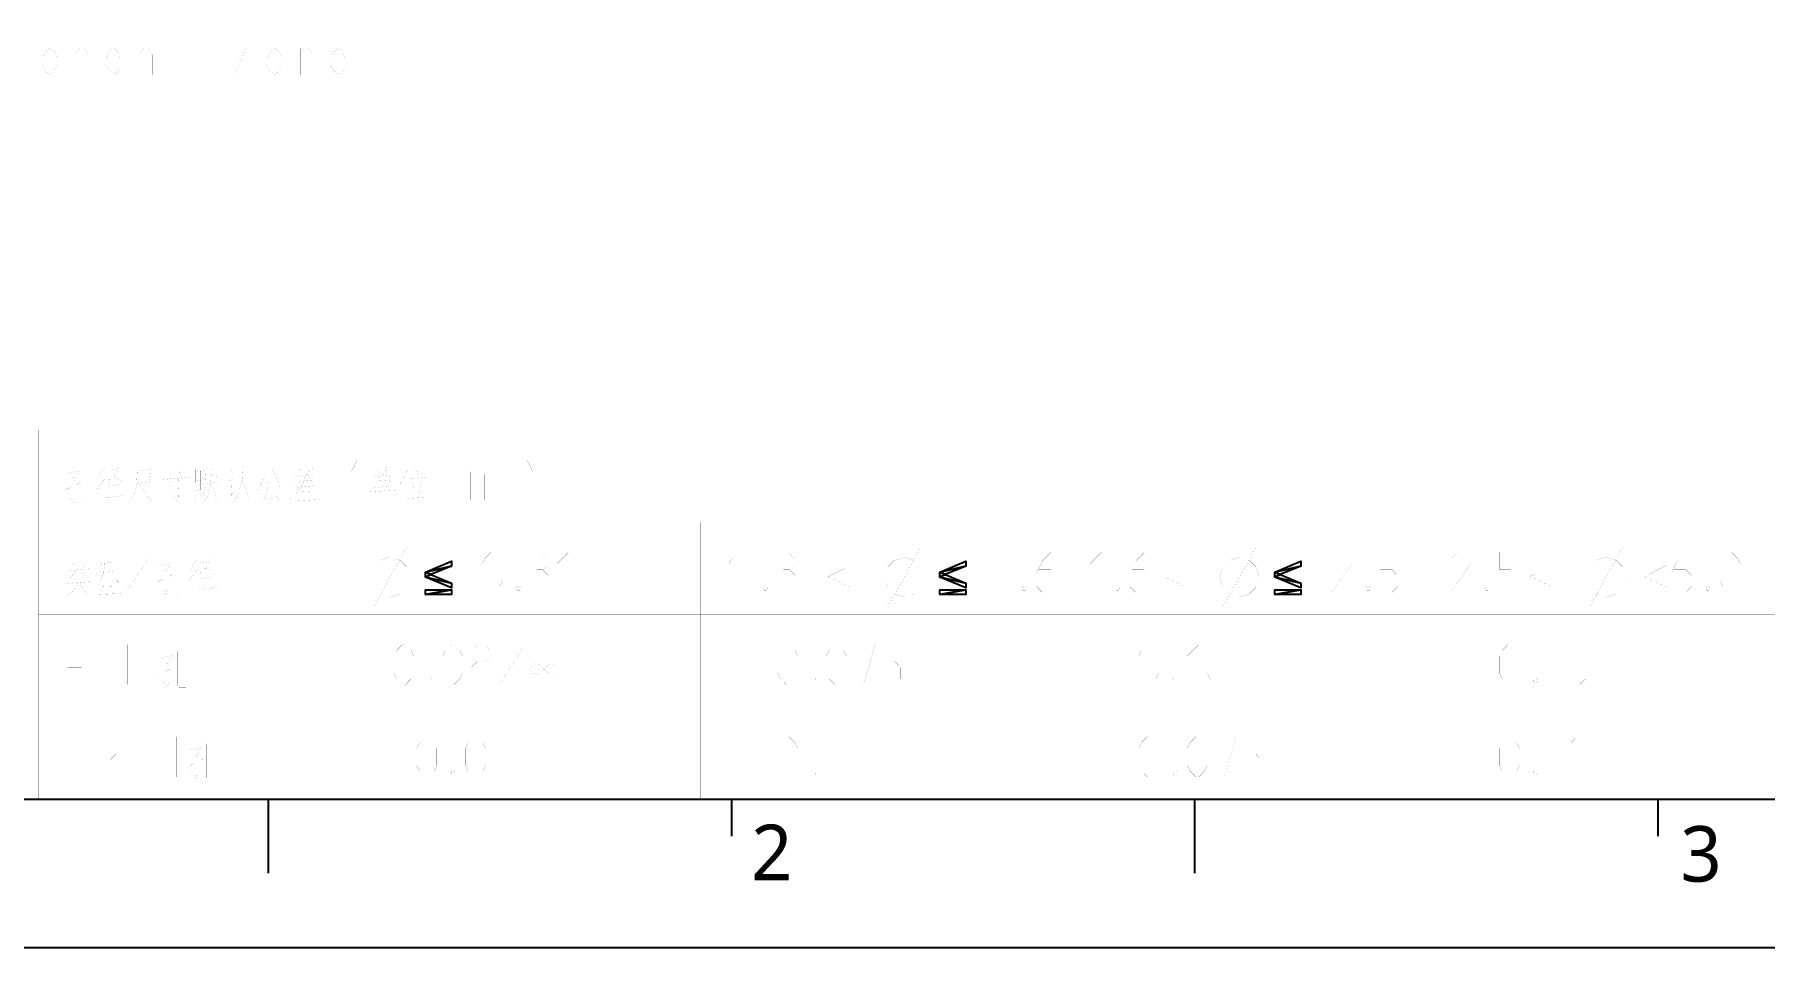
# Model space of a CAD drawing. Header units: millimetres. Extents: x 0 to 379, y 0 to 268.
# Drawn here: x 45.2 to 131.4, y 0 to 45.5 of the extents above; entities that cross this region are included whole.
import ezdxf

# ---------------------------------------------------------------- set-up
doc = ezdxf.new("R2010")
doc.units = ezdxf.units.MM
doc.header["$LTSCALE"] = 7.7
doc.layers.get('0').update_dxf_attribs({"linetype": 'CONTINUOUS'})
doc.layers.add('DIM', color=100, linetype='CONTINUOUS', lineweight=15)
doc.styles.get("Standard").update_dxf_attribs({"font": 'simplex.shx'})

msp = doc.modelspace()

# ---------------------------------------------------------------- linework, layer by layer
for p, q in [((10.627, 7.392), (367.291, 7.392)), ((56.827, 7.392), (56.827, 3.696)), ((79.927, 7.392), (79.927, 5.544)), ((103.027, 7.392), (103.027, 3.696)), ((126.127, 7.392), (126.127, 5.544)), ((0, 0), (378.936, 0))]:
    msp.add_line(p, q)
at = {"const_width": 0.003}
for points in [[(52.333, 43.523), (52.333, 45.523)], [(47.233, 44.523), (47.433, 44.857), (47.633, 44.857), (47.833, 44.523), (47.833, 43.523)], [(47.233, 43.523), (47.233, 44.857)], [(49.433, 43.857), (49.333, 43.69), (49.133, 43.523), (48.933, 43.69), (48.733, 44.023), (48.733, 44.357), (48.933, 44.69), (49.133, 44.857), (49.333, 44.69), (49.433, 44.357)], [(49.433, 44.357), (48.733, 44.357)], [(50.433, 44.523), (50.633, 44.857), (50.833, 44.857), (51.033, 44.523), (51.033, 43.523)], [(50.433, 43.523), (50.433, 44.857)], [(52.033, 44.69), (52.633, 44.69)], [(55.733, 44.857), (55.133, 43.523)], [(55.133, 44.857), (55.733, 44.857)], [(58.433, 44.523), (58.633, 44.857), (58.833, 44.857), (59.033, 44.523), (59.033, 43.523)], [(58.433, 43.523), (58.433, 44.857)], [(60.633, 43.857), (60.533, 43.69), (60.333, 43.523), (60.133, 43.69), (59.933, 44.023), (59.933, 44.357), (60.133, 44.69), (60.333, 44.857), (60.533, 44.69), (60.633, 44.357)], [(60.633, 44.357), (59.933, 44.357)], [(55.133, 43.523), (55.733, 43.523)], [(45.365, 25.804), (132.365, 25.804)], [(45.365, 25.804), (45.365, 7.404)], [(61.251, 22.161), (60.965, 22.732), (60.965, 23.732), (61.251, 24.304)], [(69.737, 22.161), (70.023, 22.732), (70.023, 23.732), (69.737, 24.304)], [(46.756, 23.646), (47.365, 23.743)], [(47.061, 23.453), (47.175, 23.259), (47.175, 22.42), (47.137, 22.162)], [(47.404, 23.807), (47.137, 23.356)], [(47.632, 23.969), (47.632, 22.259), (47.708, 22.162), (48.051, 22.162), (48.051, 22.711)], [(48.28, 23.324), (48.661, 23.936)], [(48.584, 23.227), (48.737, 23.517)], [(49.384, 23.936), (49.118, 23.517), (48.737, 23.162)], [(48.851, 23.775), (49.308, 23.872)], [(49.537, 23.195), (49.118, 23.517)], [(50.299, 23.936), (50.261, 23.162), (50.184, 22.678), (49.88, 22.162)], [(50.984, 23.84), (50.299, 23.775)], [(50.908, 23.227), (50.984, 23.936)], [(51.48, 23.324), (52.851, 23.453)], [(52.394, 24.001), (52.318, 22.195)], [(53.194, 23.84), (53.194, 23.195)], [(53.232, 23.711), (53.689, 23.807)], [(53.232, 23.259), (53.689, 23.356)], [(53.308, 23.549), (53.346, 23.42)], [(53.461, 23.775), (53.461, 22.807)], [(53.575, 23.614), (53.537, 23.42)], [(53.994, 23.872), (53.956, 23.195), (53.842, 22.582), (53.575, 22.162)], [(53.727, 23.84), (53.689, 23.291)], [(54.108, 23.646), (54.261, 23.485)], [(54.718, 23.259), (55.023, 23.324)], [(54.908, 23.904), (55.099, 23.582)], [(55.023, 23.356), (54.984, 22.42)], [(55.518, 23.324), (55.327, 22.582), (55.061, 22.195)], [(55.556, 23.969), (55.518, 23.324), (55.899, 22.324), (56.051, 22.324)], [(56.699, 23.646), (56.47, 23.13), (56.28, 22.775)], [(57.004, 23.872), (57.461, 22.872), (57.651, 22.872)], [(59.061, 23.936), (58.718, 23.549), (58.565, 23.162), (58.223, 22.646), (57.918, 22.356)], [(58.184, 23.485), (59.137, 23.582)], [(58.375, 23.904), (58.527, 23.582)], [(62.137, 23.582), (62.137, 22.872)], [(62.861, 23.549), (62.137, 23.485)], [(62.213, 23.969), (62.365, 23.614)], [(62.518, 22.162), (62.518, 23.517)], [(62.746, 23.969), (62.556, 23.549)], [(62.899, 23.582), (62.823, 23.001)], [(63.851, 23.969), (63.356, 23.033)], [(63.661, 23.582), (63.661, 22.162)], [(63.851, 23.356), (64.651, 23.453)], [(64.156, 23.936), (64.308, 23.582)], [(66.308, 22.304), (66.308, 23.732), (67.451, 23.732), (67.594, 23.589), (67.594, 22.304)], [(66.927, 23.732), (66.927, 22.304)], [(68.023, 22.304), (68.023, 23.732), (69.165, 23.732), (69.308, 23.589), (69.308, 22.304)], [(68.642, 23.732), (68.642, 22.304)], [(46.68, 22.807), (47.48, 23.195)], [(47.137, 22.162), (46.908, 22.453)], [(48.28, 22.872), (48.584, 23.227)], [(48.584, 23.227), (48.584, 22.227)], [(49.651, 22.549), (48.737, 22.42)], [(48.851, 23.001), (49.461, 23.098)], [(49.118, 22.485), (49.118, 23.033)], [(50.261, 23.162), (50.984, 23.227)], [(50.375, 23.162), (50.984, 22.227), (51.213, 22.227)], [(52.013, 22.807), (51.861, 23.195)], [(52.318, 22.195), (52.089, 22.485)], [(53.727, 22.936), (53.118, 22.743)], [(53.194, 22.614), (53.118, 22.195)], [(53.689, 23.162), (53.194, 23.033)], [(53.308, 22.646), (53.308, 22.324)], [(53.461, 22.711), (53.499, 22.388)], [(53.651, 22.453), (53.575, 22.775)], [(53.765, 23.13), (54.299, 23.227)], [(53.994, 23.162), (54.261, 22.227), (54.413, 22.227)], [(54.908, 22.356), (55.175, 22.743)], [(56.508, 22.324), (57.27, 22.485)], [(56.889, 23.195), (56.623, 22.356)], [(57.042, 22.807), (57.384, 22.291)], [(58.07, 22.936), (59.213, 23.033)], [(59.023, 23.291), (58.261, 23.227)], [(58.375, 22.711), (58.946, 22.743)], [(58.642, 22.711), (58.642, 22.259)], [(61.794, 22.711), (63.165, 22.807)], [(62.137, 22.936), (62.899, 23.001)], [(62.251, 23.259), (62.746, 23.291)], [(63.775, 22.388), (64.765, 22.453)], [(64.004, 23.195), (64.156, 22.711)], [(64.461, 23.259), (64.308, 22.42)], [(58.146, 22.259), (59.175, 22.324)], [(45.365, 21.204), (132.365, 21.204)], [(60.365, 21.204), (60.365, 7.404)], [(78.365, 21.204), (78.365, 7.404)], [(96.365, 21.204), (96.365, 7.404)], [(114.365, 21.204), (114.365, 7.404)], [(62.065, 16.966), (63.732, 19.966)], [(87.713, 16.966), (89.38, 19.966)], [(104.427, 16.966), (106.094, 19.966)], [(122.713, 16.966), (124.38, 19.966)], [(47.061, 19.207), (47.251, 18.982)], [(47.404, 19.369), (47.404, 18.498)], [(47.708, 19.272), (47.594, 18.885)], [(48.661, 19.143), (48.623, 18.724), (48.47, 18.272), (48.318, 18.046)], [(48.47, 19.143), (49.042, 19.207)], [(48.851, 19.175), (48.851, 18.207)], [(49.232, 19.143), (49.232, 18.433)], [(49.499, 19.336), (49.499, 18.078)], [(50.908, 19.513), (49.765, 17.751)], [(51.337, 19.046), (51.946, 19.143)], [(51.984, 19.207), (51.718, 18.756)], [(52.213, 19.369), (52.213, 17.659), (52.289, 17.562), (52.632, 17.562), (52.632, 18.111)], [(52.861, 18.724), (53.242, 19.336)], [(53.965, 19.336), (53.699, 18.917), (53.318, 18.562)], [(53.432, 19.175), (53.889, 19.272)], [(70.503, 18.846), (70.741, 18.989), (70.741, 19.418), (70.503, 19.704), (69.932, 19.704)], [(71.217, 19.132), (71.789, 19.704)], [(71.789, 19.704), (71.789, 17.704)], [(82.804, 18.846), (83.042, 18.989), (83.042, 19.418), (82.804, 19.704), (82.232, 19.704)], [(83.518, 19.132), (84.089, 19.704)], [(84.089, 19.704), (84.089, 17.704)], [(85.851, 19.046), (84.746, 18.498)], [(93.151, 19.132), (93.722, 19.704)], [(93.722, 19.704), (93.722, 17.704)], [(95.865, 19.704), (95.437, 19.275), (95.151, 18.704), (95.151, 17.989), (95.437, 17.704), (95.865, 17.704), (96.151, 17.989), (96.151, 18.561), (95.865, 18.846), (95.246, 18.846)], [(97.804, 19.132), (98.375, 19.704)], [(98.375, 19.704), (98.375, 17.704)], [(100.518, 19.704), (100.089, 19.275), (99.804, 18.704), (99.804, 17.989), (100.089, 17.704), (100.518, 17.704), (100.804, 17.989), (100.804, 18.561), (100.518, 18.846), (99.899, 18.846)], [(102.565, 19.046), (101.461, 18.498)], [(109.865, 17.704), (110.865, 19.132), (110.865, 19.418), (110.579, 19.704), (110.151, 19.704), (109.865, 19.275)], [(112.294, 17.704), (112.865, 17.704), (113.151, 17.989), (113.151, 18.561), (112.865, 18.846), (112.294, 18.846), (112.294, 19.704), (113.151, 19.704)], [(115.804, 17.704), (116.804, 19.132), (116.804, 19.418), (116.518, 19.704), (116.089, 19.704), (115.804, 19.275)], [(118.232, 17.704), (118.804, 17.704), (119.089, 17.989), (119.089, 18.561), (118.804, 18.846), (118.232, 18.846), (118.232, 19.704), (119.089, 19.704)], [(120.851, 19.046), (119.746, 18.498)], [(126.546, 19.046), (125.442, 18.498)], [(127.527, 19.704), (127.099, 19.275), (126.813, 18.704), (126.813, 17.989), (127.099, 17.704), (127.527, 17.704), (127.813, 17.989), (127.813, 18.561), (127.527, 18.846), (126.908, 18.846)], [(47.975, 18.24), (46.756, 18.143)], [(47.289, 18.82), (46.832, 18.304)], [(46.87, 18.788), (47.899, 18.885)], [(47.404, 18.369), (47.251, 17.982), (47.023, 17.724)], [(47.365, 18.175), (47.784, 17.595), (48.051, 17.595)], [(47.518, 18.724), (47.861, 18.433)], [(48.28, 18.659), (49.118, 18.756)], [(48.965, 18.369), (48.965, 17.659)], [(49.499, 18.078), (49.232, 18.336)], [(51.261, 18.207), (52.061, 18.595)], [(51.642, 18.853), (51.756, 18.659), (51.756, 17.82), (51.718, 17.562)], [(52.861, 18.272), (53.165, 18.627)], [(53.165, 18.627), (53.318, 18.917)], [(53.165, 18.627), (53.165, 17.627)], [(53.432, 18.401), (54.042, 18.498)], [(54.118, 18.595), (53.699, 18.917)], [(53.699, 17.885), (53.699, 18.433)], [(69.932, 17.704), (70.646, 17.704), (70.789, 17.846), (70.789, 18.561), (70.503, 18.846), (70.217, 18.846)], [(82.232, 17.704), (82.946, 17.704), (83.089, 17.846), (83.089, 18.561), (82.804, 18.846), (82.518, 18.846)], [(84.746, 18.498), (85.851, 17.982)], [(101.461, 18.498), (102.565, 17.982)], [(119.746, 18.498), (120.851, 17.982)], [(125.442, 18.498), (126.546, 17.982)], [(47.023, 17.724), (46.756, 17.562)], [(48.318, 17.595), (49.613, 17.659)], [(48.584, 17.982), (49.308, 18.014)], [(51.718, 17.562), (51.489, 17.853)], [(54.232, 17.949), (53.318, 17.82)], [(110.865, 17.704), (109.865, 17.704)], [(116.804, 17.704), (115.804, 17.704)], [(45.365, 16.604), (132.365, 16.604)], [(46.804, 13.104), (46.804, 15.104), (47.518, 15.104), (47.804, 14.818), (47.804, 14.246), (47.518, 13.961), (46.804, 13.961)], [(48.232, 15.104), (49.375, 15.104)], [(48.804, 13.104), (48.804, 15.104)], [(49.804, 13.104), (49.804, 15.104)], [(50.804, 15.104), (50.804, 13.104)], [(52.299, 14.769), (52.299, 13.059), (52.375, 12.962), (52.718, 12.962), (52.718, 13.511)], [(67.232, 14.246), (67.042, 14.389), (67.042, 14.818), (67.232, 15.104), (67.661, 15.104), (67.851, 14.818), (67.851, 14.389), (67.661, 14.246), (67.946, 13.961), (67.946, 13.389), (67.661, 13.104), (67.232, 13.104), (66.946, 13.389)], [(69.518, 14.913), (68.375, 13.151)], [(80.899, 14.866), (80.899, 12.866)], [(86.089, 14.675), (86.089, 15.104), (87.089, 15.104)], [(87.089, 15.104), (86.518, 13.104)], [(87.518, 13.104), (88.089, 13.104), (88.375, 13.389), (88.375, 13.961), (88.089, 14.246), (87.518, 14.246), (87.518, 15.104), (88.375, 15.104)], [(98.899, 14.866), (98.899, 12.866)], [(102.661, 14.532), (103.232, 15.104)], [(103.232, 15.104), (103.232, 13.104)], [(116.899, 14.866), (116.899, 12.866)], [(120.661, 14.532), (121.232, 15.104)], [(121.232, 15.104), (121.232, 13.104)], [(121.661, 13.104), (122.232, 13.104), (122.518, 13.389), (122.518, 13.961), (122.232, 14.246), (121.661, 14.246), (121.661, 15.104), (122.518, 15.104)], [(49.804, 14.246), (50.804, 14.246)], [(51.346, 13.607), (52.146, 13.995)], [(51.423, 14.446), (52.032, 14.543)], [(51.727, 14.253), (51.842, 14.059), (51.842, 13.22), (51.804, 12.962)], [(52.07, 14.607), (51.804, 14.156)], [(61.804, 13.818), (62.661, 13.818)], [(62.232, 13.389), (62.232, 14.246)], [(66.946, 13.389), (66.946, 13.961), (67.232, 14.246), (67.661, 14.246)], [(69.908, 13.93), (69.946, 13.995)], [(69.908, 13.833), (69.908, 13.93)], [(69.908, 13.833), (69.946, 13.769), (70.023, 13.672), (70.099, 13.64)], [(69.946, 13.995), (70.023, 14.091)], [(70.023, 14.091), (70.099, 14.124)], [(70.099, 14.124), (70.213, 14.156), (70.327, 14.124)], [(70.327, 14.124), (70.442, 14.059)], [(70.442, 14.059), (70.708, 13.736)], [(70.442, 13.704), (70.708, 14.027)], [(70.708, 14.027), (70.823, 14.091)], [(70.823, 14.091), (70.937, 14.124)], [(70.937, 14.124), (71.051, 14.091)], [(71.051, 14.091), (71.127, 14.059)], [(79.899, 13.866), (81.899, 13.866)], [(97.899, 13.866), (99.899, 13.866)], [(115.899, 13.866), (117.899, 13.866)], [(51.804, 12.962), (51.575, 13.253)], [(70.099, 13.64), (70.213, 13.607), (70.327, 13.64), (70.442, 13.704)], [(70.708, 13.736), (70.823, 13.672), (70.937, 13.672), (71.051, 13.672), (71.127, 13.736)], [(79.899, 12.866), (81.899, 12.866)], [(97.899, 12.866), (99.899, 12.866)], [(115.899, 12.866), (117.899, 12.866)], [(45.365, 12.004), (132.365, 12.004)], [(46.804, 10.504), (47.804, 8.504)], [(46.804, 8.504), (46.804, 10.504)], [(47.804, 8.504), (47.804, 10.504)], [(48.232, 8.504), (48.232, 10.504), (48.946, 10.504), (49.232, 10.218), (49.232, 9.646), (48.946, 9.361), (48.232, 9.361)], [(49.661, 10.504), (50.804, 10.504)], [(50.232, 8.504), (50.232, 10.504)], [(51.232, 8.504), (51.232, 10.504)], [(52.232, 10.504), (52.232, 8.504)], [(68.089, 8.504), (68.661, 8.504), (68.946, 8.789), (68.946, 9.361), (68.661, 9.646), (68.089, 9.646), (68.089, 10.504), (68.946, 10.504)], [(86.089, 8.504), (86.661, 8.504), (86.946, 8.789), (86.946, 9.361), (86.661, 9.646), (86.089, 9.646), (86.089, 10.504), (86.946, 10.504)], [(104.089, 10.075), (104.089, 10.504), (105.089, 10.504)], [(105.089, 10.504), (104.518, 8.504)], [(105.518, 8.504), (106.089, 8.504), (106.375, 8.789), (106.375, 9.361), (106.089, 9.646), (105.518, 9.646), (105.518, 10.504), (106.375, 10.504)], [(120.661, 9.932), (121.232, 10.504)], [(121.232, 10.504), (121.232, 8.504)], [(51.232, 9.646), (52.232, 9.646)], [(52.851, 9.846), (53.461, 9.943)], [(53.156, 9.653), (53.27, 9.459), (53.27, 8.62), (53.232, 8.362)], [(53.499, 10.007), (53.232, 9.556)], [(53.727, 10.169), (53.727, 8.459), (53.804, 8.362), (54.146, 8.362), (54.146, 8.911)], [(62.899, 10.266), (62.899, 8.266)], [(80.899, 10.266), (80.899, 8.266)], [(98.899, 10.266), (98.899, 8.266)], [(116.899, 10.266), (116.899, 8.266)], [(52.775, 9.007), (53.575, 9.395)], [(53.232, 8.362), (53.004, 8.653)], [(61.899, 9.266), (63.899, 9.266)], [(79.899, 9.266), (81.899, 9.266)], [(97.899, 9.266), (99.899, 9.266)], [(115.899, 9.266), (117.899, 9.266)], [(61.899, 8.266), (63.899, 8.266)], [(79.899, 8.266), (81.899, 8.266)], [(97.899, 8.266), (99.899, 8.266)], [(115.899, 8.266), (117.899, 8.266)], [(45.365, 7.404), (132.365, 7.404)]]:
    msp.add_lwpolyline(points, dxfattribs=at)
for points in [[(46.333, 44.023), (46.133, 43.69), (45.933, 43.523), (45.733, 43.69), (45.533, 44.023), (45.533, 44.357), (45.733, 44.69), (45.933, 44.857), (46.133, 44.69), (46.333, 44.357)], [(57.533, 44.023), (57.333, 43.69), (57.133, 43.523), (56.933, 43.69), (56.733, 44.023), (56.733, 44.357), (56.933, 44.69), (57.133, 44.857), (57.333, 44.69), (57.533, 44.357)], [(61.899, 18.466), (62.065, 18.966), (62.399, 19.299), (62.899, 19.466), (63.399, 19.299), (63.732, 18.966), (63.899, 18.466), (63.732, 17.966), (63.399, 17.632), (62.899, 17.466), (62.399, 17.632), (62.065, 17.966)], [(67.503, 18.275), (67.503, 19.132), (67.646, 19.418), (67.932, 19.704), (68.075, 19.704), (68.36, 19.418), (68.503, 19.132), (68.503, 18.275), (68.36, 17.989), (68.075, 17.704), (67.932, 17.704), (67.646, 17.989)], [(79.804, 18.275), (79.804, 19.132), (79.946, 19.418), (80.232, 19.704), (80.375, 19.704), (80.661, 19.418), (80.804, 19.132), (80.804, 18.275), (80.661, 17.989), (80.375, 17.704), (80.232, 17.704), (79.946, 17.989)], [(87.546, 18.466), (87.713, 18.966), (88.046, 19.299), (88.546, 19.466), (89.046, 19.299), (89.38, 18.966), (89.546, 18.466), (89.38, 17.966), (89.046, 17.632), (88.546, 17.466), (88.046, 17.632), (87.713, 17.966)], [(104.261, 18.466), (104.427, 18.966), (104.761, 19.299), (105.261, 19.466), (105.761, 19.299), (106.094, 18.966), (106.261, 18.466), (106.094, 17.966), (105.761, 17.632), (105.261, 17.466), (104.761, 17.632), (104.427, 17.966)], [(122.546, 18.466), (122.713, 18.966), (123.046, 19.299), (123.546, 19.466), (124.046, 19.299), (124.38, 18.966), (124.546, 18.466), (124.38, 17.966), (124.046, 17.632), (123.546, 17.466), (123.046, 17.632), (122.713, 17.966)], [(129.242, 18.275), (129.242, 19.132), (129.384, 19.418), (129.67, 19.704), (129.813, 19.704), (130.099, 19.418), (130.242, 19.132), (130.242, 18.275), (130.099, 17.989), (129.813, 17.704), (129.67, 17.704), (129.384, 17.989)], [(69.36, 18.037), (69.408, 17.942), (69.408, 17.894), (69.36, 17.799), (69.265, 17.799), (69.217, 17.894), (69.217, 17.942), (69.265, 18.037)], [(81.661, 18.037), (81.708, 17.942), (81.708, 17.894), (81.661, 17.799), (81.565, 17.799), (81.518, 17.894), (81.518, 17.942), (81.565, 18.037)], [(94.579, 18.037), (94.627, 17.942), (94.627, 17.894), (94.579, 17.799), (94.484, 17.799), (94.437, 17.894), (94.437, 17.942), (94.484, 18.037)], [(99.232, 18.037), (99.28, 17.942), (99.28, 17.894), (99.232, 17.799), (99.137, 17.799), (99.089, 17.894), (99.089, 17.942), (99.137, 18.037)], [(111.722, 18.037), (111.77, 17.942), (111.77, 17.894), (111.722, 17.799), (111.627, 17.799), (111.579, 17.894), (111.579, 17.942), (111.627, 18.037)], [(117.661, 18.037), (117.708, 17.942), (117.708, 17.894), (117.661, 17.799), (117.565, 17.799), (117.518, 17.894), (117.518, 17.942), (117.565, 18.037)], [(128.67, 18.037), (128.718, 17.942), (128.718, 17.894), (128.67, 17.799), (128.575, 17.799), (128.527, 17.894), (128.527, 17.942), (128.575, 18.037)], [(63.089, 13.675), (63.089, 14.532), (63.232, 14.818), (63.518, 15.104), (63.661, 15.104), (63.946, 14.818), (64.089, 14.532), (64.089, 13.675), (63.946, 13.389), (63.661, 13.104), (63.518, 13.104), (63.232, 13.389)], [(65.518, 13.675), (65.518, 14.532), (65.661, 14.818), (65.946, 15.104), (66.089, 15.104), (66.375, 14.818), (66.518, 14.532), (66.518, 13.675), (66.375, 13.389), (66.089, 13.104), (65.946, 13.104), (65.661, 13.389)], [(82.232, 13.675), (82.232, 14.532), (82.375, 14.818), (82.661, 15.104), (82.804, 15.104), (83.089, 14.818), (83.232, 14.532), (83.232, 13.675), (83.089, 13.389), (82.804, 13.104), (82.661, 13.104), (82.375, 13.389)], [(84.661, 13.675), (84.661, 14.532), (84.804, 14.818), (85.089, 15.104), (85.232, 15.104), (85.518, 14.818), (85.661, 14.532), (85.661, 13.675), (85.518, 13.389), (85.232, 13.104), (85.089, 13.104), (84.804, 13.389)], [(100.232, 13.675), (100.232, 14.532), (100.375, 14.818), (100.661, 15.104), (100.804, 15.104), (101.089, 14.818), (101.232, 14.532), (101.232, 13.675), (101.089, 13.389), (100.804, 13.104), (100.661, 13.104), (100.375, 13.389)], [(103.661, 13.675), (103.661, 14.532), (103.804, 14.818), (104.089, 15.104), (104.232, 15.104), (104.518, 14.818), (104.661, 14.532), (104.661, 13.675), (104.518, 13.389), (104.232, 13.104), (104.089, 13.104), (103.804, 13.389)], [(118.232, 13.675), (118.232, 14.532), (118.375, 14.818), (118.661, 15.104), (118.804, 15.104), (119.089, 14.818), (119.232, 14.532), (119.232, 13.675), (119.089, 13.389), (118.804, 13.104), (118.661, 13.104), (118.375, 13.389)], [(64.946, 13.437), (64.994, 13.342), (64.994, 13.294), (64.946, 13.199), (64.851, 13.199), (64.804, 13.294), (64.804, 13.342), (64.851, 13.437)], [(84.089, 13.437), (84.137, 13.342), (84.137, 13.294), (84.089, 13.199), (83.994, 13.199), (83.946, 13.294), (83.946, 13.342), (83.994, 13.437)], [(102.089, 13.437), (102.137, 13.342), (102.137, 13.294), (102.089, 13.199), (101.994, 13.199), (101.946, 13.294), (101.946, 13.342), (101.994, 13.437)], [(120.089, 13.437), (120.137, 13.342), (120.137, 13.294), (120.089, 13.199), (119.994, 13.199), (119.946, 13.294), (119.946, 13.342), (119.994, 13.437)], [(64.232, 9.075), (64.232, 9.932), (64.375, 10.218), (64.661, 10.504), (64.804, 10.504), (65.089, 10.218), (65.232, 9.932), (65.232, 9.075), (65.089, 8.789), (64.804, 8.504), (64.661, 8.504), (64.375, 8.789)], [(66.661, 9.075), (66.661, 9.932), (66.804, 10.218), (67.089, 10.504), (67.232, 10.504), (67.518, 10.218), (67.661, 9.932), (67.661, 9.075), (67.518, 8.789), (67.232, 8.504), (67.089, 8.504), (66.804, 8.789)], [(82.232, 9.075), (82.232, 9.932), (82.375, 10.218), (82.661, 10.504), (82.804, 10.504), (83.089, 10.218), (83.232, 9.932), (83.232, 9.075), (83.089, 8.789), (82.804, 8.504), (82.661, 8.504), (82.375, 8.789)], [(84.661, 9.075), (84.661, 9.932), (84.804, 10.218), (85.089, 10.504), (85.232, 10.504), (85.518, 10.218), (85.661, 9.932), (85.661, 9.075), (85.518, 8.789), (85.232, 8.504), (85.089, 8.504), (84.804, 8.789)], [(100.232, 9.075), (100.232, 9.932), (100.375, 10.218), (100.661, 10.504), (100.804, 10.504), (101.089, 10.218), (101.232, 9.932), (101.232, 9.075), (101.089, 8.789), (100.804, 8.504), (100.661, 8.504), (100.375, 8.789)], [(102.661, 9.075), (102.661, 9.932), (102.804, 10.218), (103.089, 10.504), (103.232, 10.504), (103.518, 10.218), (103.661, 9.932), (103.661, 9.075), (103.518, 8.789), (103.232, 8.504), (103.089, 8.504), (102.804, 8.789)], [(118.232, 9.075), (118.232, 9.932), (118.375, 10.218), (118.661, 10.504), (118.804, 10.504), (119.089, 10.218), (119.232, 9.932), (119.232, 9.075), (119.089, 8.789), (118.804, 8.504), (118.661, 8.504), (118.375, 8.789)], [(121.661, 9.075), (121.661, 9.932), (121.804, 10.218), (122.089, 10.504), (122.232, 10.504), (122.518, 10.218), (122.661, 9.932), (122.661, 9.075), (122.518, 8.789), (122.232, 8.504), (122.089, 8.504), (121.804, 8.789)], [(66.089, 8.837), (66.137, 8.742), (66.137, 8.694), (66.089, 8.599), (65.994, 8.599), (65.946, 8.694), (65.946, 8.742), (65.994, 8.837)], [(84.089, 8.837), (84.137, 8.742), (84.137, 8.694), (84.089, 8.599), (83.994, 8.599), (83.946, 8.694), (83.946, 8.742), (83.994, 8.837)], [(102.089, 8.837), (102.137, 8.742), (102.137, 8.694), (102.089, 8.599), (101.994, 8.599), (101.946, 8.694), (101.946, 8.742), (101.994, 8.837)], [(120.089, 8.837), (120.137, 8.742), (120.137, 8.694), (120.089, 8.599), (119.994, 8.599), (119.946, 8.694), (119.946, 8.742), (119.994, 8.837)]]:
    msp.add_lwpolyline(points, close=True, dxfattribs=at)
for points in [[(65.967, 19.013), (64.668, 18.706), (65.967, 19.261), (65.967, 19.013)], [(64.668, 18.706), (65.967, 19.013), (64.93, 18.59), (64.668, 18.706)], [(91.615, 19.013), (90.315, 18.706), (91.615, 19.261), (91.615, 19.013)], [(90.315, 18.706), (91.615, 19.013), (90.578, 18.59), (90.315, 18.706)], [(108.329, 19.013), (107.03, 18.706), (108.329, 19.261), (108.329, 19.013)], [(107.03, 18.706), (108.329, 19.013), (107.292, 18.59), (107.03, 18.706)], [(64.93, 18.59), (64.668, 18.473), (64.668, 18.706), (64.93, 18.59)], [(64.668, 18.473), (64.93, 18.59), (65.967, 18.166), (64.668, 18.473)], [(65.967, 18.166), (65.967, 17.933), (64.668, 18.473), (65.967, 18.166)], [(90.578, 18.59), (90.315, 18.473), (90.315, 18.706), (90.578, 18.59)], [(90.315, 18.473), (90.578, 18.59), (91.615, 18.166), (90.315, 18.473)], [(91.615, 18.166), (91.615, 17.933), (90.315, 18.473), (91.615, 18.166)], [(107.292, 18.59), (107.03, 18.473), (107.03, 18.706), (107.292, 18.59)], [(107.03, 18.473), (107.292, 18.59), (108.329, 18.166), (107.03, 18.473)], [(108.329, 18.166), (108.329, 17.933), (107.03, 18.473), (108.329, 18.166)], [(65.967, 17.83), (64.668, 17.597), (64.668, 17.83), (65.967, 17.83)], [(64.668, 17.597), (65.967, 17.83), (65.967, 17.597), (64.668, 17.597)], [(90.315, 17.597), (91.615, 17.83), (91.615, 17.597), (90.315, 17.597)], [(91.615, 17.83), (90.315, 17.597), (90.315, 17.83), (91.615, 17.83)], [(107.03, 17.597), (108.329, 17.83), (108.329, 17.597), (107.03, 17.597)], [(108.329, 17.83), (107.03, 17.597), (107.03, 17.83), (108.329, 17.83)]]:
    msp.add_lwpolyline(points, close=True)

# ---------------------------------------------------------------- texts
at = {"layer": 'DIM', "char_height": 2.772, "width": 1.68768, "attachment_point": 1}
for s, insert in [('{\\fMicrosoft JhengHei|b0|i0|c136|p0;\\C0;2}', (80.903, 6.124)), ('{\\fMicrosoft JhengHei|b0|i0|c136|p0;\\C0;3}', (127.251, 6.051))]:
    msp.add_mtext(s, dxfattribs=dict(at, insert=insert))

doc.saveas('drawing.dxf')
